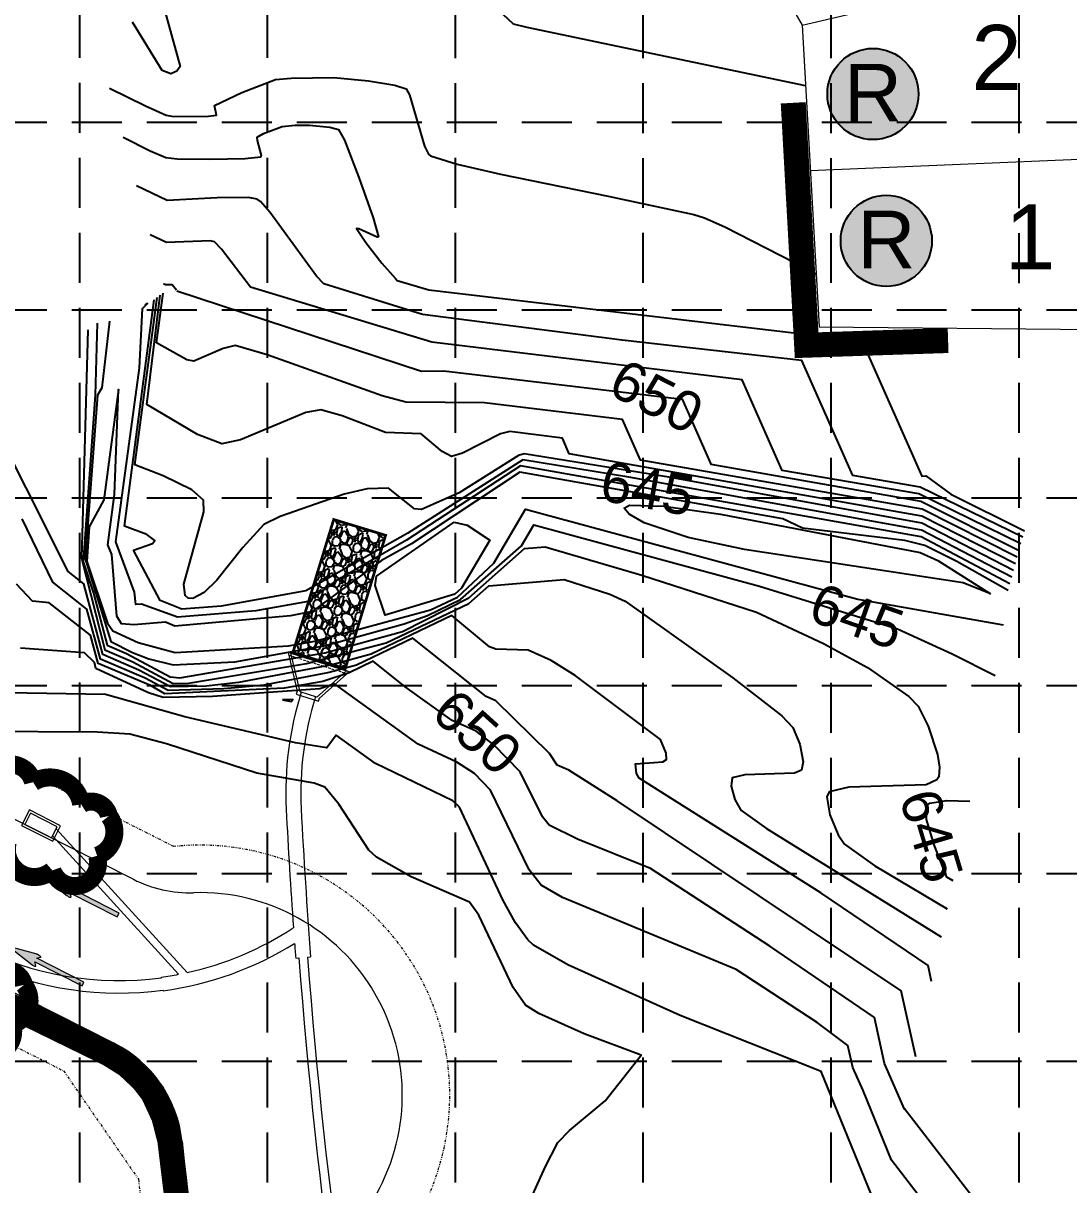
# Model space of a CAD drawing. Extents: x 7749 to 9256, y 6499 to 8908.
# Drawn here: x 8453.5 to 8662.7, y 7378.3 to 7610.7 of the extents above; entities that cross this region are included whole.
import ezdxf
from ezdxf.enums import TextEntityAlignment as Align

# ---------------------------------------------------------------- set-up
doc = ezdxf.new("R2010")
doc.units = 0
doc.header["$MEASUREMENT"] = 0
for name, pattern in [('ACAD_ISO02W100', [15, 12, -3]), ('DASHED', [0.75, 0.5, -0.25]), ('DIVIDE', [1.25, 0.5, -0.25, 0, -0.25, 0, -0.25])]:
    doc.linetypes.add(name, pattern=pattern)
for name, color, linetype in [('1 LOT NUMBERS', 7, 'Continuous'), ('1 RYLAND LOT', 7, 'Continuous'), ('27', 7, 'Continuous'), ('29', 7, 'Continuous'), ('BASE', 7, 'Continuous'), ('CTEXT', 3, 'Continuous'), ('CTR', 2, 'Continuous'), ('CTRINDEX', 4, 'Continuous'), ('DED-4692-2629', 7, 'Continuous'), ('DED-4986-2484', 7, 'Continuous'), ('EROSION BLANKETS', 84, 'Continuous'), ('FLOODPLAIN-CB', 7, 'Continuous'), ('GRID', 254, 'DASHED'), ('INLET PROTECTION', 5, 'Continuous'), ('LEGEND', 7, 'Continuous'), ('PNTNO', 7, 'Continuous'), ('SILT FENCE', 200, 'Continuous')]:
    doc.layers.add(name, color=color, linetype=linetype)
doc.styles.add('ryland', font='ARIAL.TTF', dxfattribs={"height": 25})
doc.styles.get("Standard").update_dxf_attribs({"font": 'ARIAL.TTF'})

# ---------------------------------------------------------------- blocks, each defined once
blk = doc.blocks.new('RYLAND')
h = blk.add_hatch(color=81)
h.paths.add_polyline_path([(1.163803512038626, -1.047574358368308, 1), (-1.408206742229694, -1.047574358368308, 1)])
h.paths.add_polyline_path([(-1.347681687434942, -2.227609507270699), (1.104228271637368, -2.227609507270699), (1.104228271637368, 0.2098904927293006), (-1.347681687434942, 0.2098904927293006)], flags=25)
at = {"color": 5}
blk.add_circle((-0.1222016150955341, -1.047574358368308), 1.286005127134161, dxfattribs=at)
at = {"layer": 'BASE', "color": 5, "style": 'ryland'}
blk.add_text('R', height=1.625, dxfattribs=at).set_placement((-0.1217267078987874, -1.821359507270699), align=Align.CENTER)
blk = doc.blocks.new('A$C78F112AD')
at = {"layer": 'LEGEND', "linetype": 'ACAD_ISO02W100'}
h = blk.add_hatch(dxfattribs=at)
h.set_pattern_fill('GRAVEL', color=240, scale=4.378626598499543, angle=190.0241705491712, style=0)
h.set_pattern_definition([(58.03697054917115, (296.0720076762664, 287.8845884098901), (27.63482969660651, 44.90333937749069), [0.5890829080557343, -58.31931298455608]), (14.99387054917108, (296.3838523070408, 288.3843611976245), (-50.97926302068134, -13.4576621780632), [1.010884765542392, -100.0775611383107]), (322.5345705491711, (297.3603195014275, 288.6458935793162), (-51.50156445834821, 39.8080761200412), [0.712787866716544, -70.56608637746982]), (97.29787054917118, (298.8513754852502, 290.0210818740361), (10.9314240694959, -86.99784346667289), [0.920553698815346, -91.1347986682129]), (122.8578705491712, (298.7344398230307, 290.9341781691764), (30.70487597066657, -47.93059064853698), [0.9026757664136745, -89.36502347649854]), (187.2978705491712, (298.2446867662038, 291.6924444193191), (86.99784346667288, 10.93142406949588), [0.9205536988153467, -91.13479866821295]), (227.7183705491712, (297.3315904710598, 291.5755087571033), (48.43163919980116, 53.02588119142358), [1.217385174554229, -120.5210359510835]), (262.2794705491711, (296.5125650517039, 290.6748303282639), (-13.41502921368566, -100.1943630383805), [1.149336938586949, -113.7843963277474]), (311.4537705491711, (296.3581621959511, 289.535911493409), (44.402380116573, -49.95589163276099), [0.9236712809534796, -91.44355752280624]), (5.260570549171159, (296.9696471858279, 288.843627872533), (-48.19178429988565, -4.07200797342659), [1.054513400969834, -51.67113475438882]), (52.42157054917112, (298.01971860497, 288.9403104783414), (43.35769411328742, 56.57551316201005), [1.363714496849485, -135.0078358965108]), (328.8382705491711, (294.5750874485093, 289.3096617644424), (34.75545793446491, -20.53557503905988), [0.4654523860471002, -46.07998325685985]), (1.493370549171171, (294.9733813595885, 289.0688096283975), (-57.57751342233537, -1.28447014091843), [0.8855203074007449, -87.66672060675036]), (55.0241705491711, (295.8586030028528, 289.091888009445), (-0.7621597837534446, 4.311785618378839), [0.6192297521864042, -5.573080905557434]), (33.22277054917109, (296.2518870484855, 288.6278250637006), (-20.03460015333188, -12.43437181670479), [0.3334674444885284, -33.01315878144613]), (121.8255705491711, (296.5308471619319, 288.8105297605871), (6.598262749989497, -12.17319454977749), [0.4715912205381962, -23.1080354857706]), (220.9879705491712, (296.2821598357805, 289.2112218070815), (-11.41102333617538, -10.91005641307516), [0.7659487722489198, -24.76561274952496]), (351.5892705491711, (295.7039865524748, 288.7088372893286), (-9.385728772979435, 2.787457972105356), [0.5538568570708058, -13.29257770557913]), (206.4136705491712, (299.031682046716, 289.2525822983698), (-40.83137923266518, -20.55691857319322), [0.7758926332541188, -76.81356773035469]), (260.3703705491711, (298.3367866958106, 288.9074259610206), (8.863359989482662, 50.47827090274703), [0.6509310087595408, -64.44203412976995]), (123.2227705491711, (295.8564184620591, 287.8464804324958), (12.43437181670479, -20.03460015333188), [0.6669305103504585, -32.67969571558422]), (173.6346705491712, (295.4910090683043, 288.4044006594031), (45.40432540752533, -5.313724264032452), [0.7758926332541124, -76.81356773035391]), (169.4681705491712, (298.559143127015, 291.9258885545132), (23.08324541822001, -4.812752160281451), [0.7482197131516017, -36.66278345893487]), (124.7992705491711, (297.8235280686822, 292.0626500838953), (29.94264537714967, -43.61885009287246), [0.6269229991199613, -62.06546886403491]), (256.8255705491712, (295.0511410713079, 292.1506431211346), (-4.812776748214398, -23.08324036507429), [0.6669305103504578, -32.67969571558417]), (207.3781705491712, (294.899136350974, 291.5012637484779), (53.00457039777207, 27.15518909295967), [0.7339935553330768, -72.66516493977767]), (259.4681705491711, (297.1639153705219, 292.5241012996121), (4.812752160281463, 23.08324541822001), [0.3741098565758014, -37.03689331551071]), (291.3340705491707, (295.309848128356, 292.1963726940139), (7.360412839429225, -16.48498263663111), [0.2232661702574908, -22.10343404939696]), (355.9879705491712, (295.3910739485891, 291.9884050752862), (-13.69751327379841, 2.025296848019251), [0.9026757664136724, -17.15086145499277]), (16.03317054917117, (296.2915387828107, 291.9252477706632), (-42.35568273926144, -11.93337663042103), [0.8365366116433381, -82.8170063297723]), (133.7142705491711, (296.2135654764734, 289.5992823926445), (5.836108796967851, -7.86140609639669), [0.631494285288801, -15.15586722555783]), (183.1813705491712, (295.7771635879872, 290.0557237429075), (-74.82465528531209, -4.333108777231224), [1.102511905742594, -109.148490387573]), (250.9695705491712, (294.6763527305247, 289.9945373844639), (11.91202012525301, 33.23112985923959), [0.4508058800751188, -44.62991348623472]), (280.0241705491712, (294.5293578756373, 289.5683688214904), (5.073943832005684, -3.549624736197739), [0.2627175959099725, -4.115909002589571]), (310.2805705491712, (296.4006392549272, 291.8111374330874), (-22.582233796484, 27.13386628328409), [0.6082963215699504, -60.22152849499544]), (238.0369705491711, (296.7939233005636, 291.347074487343), (-27.63482969660651, -44.90333937749069), [1.178165816111469, -57.73023007650036]), (190.0241705491712, (296.1702340390038, 290.3475289119033), (-3.549624736197739, -5.073943832005684), [1.138442915609881, -3.24018368288966]), (155.3289705491711, (295.0491701251394, 290.149367429447), (48.45294148422217, -22.5609360079538), [0.6923221659951566, -68.53984189000134]), (84.07877054917115, (294.4200438088956, 290.4383472737863), (1.263145518626552, 18.00929714603376), [0.637536789994731, -31.23934649600779]), (37.67017054917113, (294.4858128435499, 291.0724834554858), (74.30228196169011, 57.59890431311611), [1.038019114573295, -102.7640631091934]), (5.450270549171137, (295.3074499929426, 291.7068332317976), (56.81535368620299, 5.596312680444786), [1.098155172277076, -108.7172438325124])])
h.paths.add_polyline_path([(27.7654706355479, 15.89851466760229), (0.3172100927295105, 11.09698806784763), (2.222608962483719, 0.3175273576107429), (29.65493722663086, 5.209188036209525)])
at = {"layer": 'LEGEND', "color": 240, "linetype": 'Continuous', "const_width": 0.5473283248124429}
blk.add_lwpolyline([(27.7654706355479, 15.89851466760229), (0.3172100927295105, 11.09698806784763), (2.222608962483719, 0.3175273576107429), (29.65493722663086, 5.209188036209525)], close=True, dxfattribs=at)
blk = doc.blocks.new('A$C488D7619')
at = {"layer": 'INLET PROTECTION', "color": 170, "ltscale": 100, "const_width": 1.261430802800306}
blk.add_lwpolyline([(3.952575146100571, 6.642282189938669, 0.5205670505517462), (3.952575146100571, 6.642282189938669, 0.7651954600696135), (1.099196252815091, 5.205858832927333, 0.4178788784126488), (1.081520693871425, 2.621395519847283, 0.6649002420699669), (4.342270957924484, 2.123624105663112, 0.744833174426672), (8.019951582518843, 1.814848676374822, 0.9756416855879776), (10.31097226050952, 4.181446381945534, 0.5205670505517462), (9.74050438249651, 7.032459130117786, 0.5205670505517462), (7.648787994654413, 6.84239138765497, 0.5402640007904789), (3.952575146100571, 6.642282189938669)], format="xyb", close=True, dxfattribs=at)

msp = doc.modelspace()

# ---------------------------------------------------------------- hatches: boundary and pattern name
at = {"layer": 'FLOODPLAIN-CB', "linetype": 'Continuous', "lineweight": 0}
h = msp.add_hatch(color=7, dxfattribs=at)
edge = h.paths.add_edge_path()
edge.add_line((8463.10105138771, 7435.909009098117), (8462.889473196508, 7436.699706782847))
edge.add_line((8462.889473196508, 7436.699706782847), (8472.315829098325, 7431.886714252058))
edge.add_line((8472.315829098325, 7431.886714252058), (8472.703344985757, 7432.654469169415))
edge.add_line((8472.703344985757, 7432.654469169415), (8463.28055157673, 7437.465642730989))
edge.add_line((8463.28055157673, 7437.465642730989), (8463.98529676086, 7437.667212454602))
edge.add_line((8463.98529676086, 7437.667212454602), (8463.98598858595, 7437.668596642257))
edge.add_ellipse((8463.531000736053, 7437.953994005941), major_axis=(-0.4987431743900677, 0.254667078188491), ratio=0.2857142857149673, start_angle=162.8173277778028, end_angle=304.7269333333573)
edge.add_line((8463.306685126745, 7438.216184940414), (8463.308339412715, 7438.21496507158))
edge.add_line((8463.308339412715, 7438.21496507158), (8457.6867, 7439.8098))
edge.add_line((8457.6867, 7439.8098), (8462.251593747094, 7436.154100719886))
edge.add_line((8462.251593747094, 7436.154100719886), (8462.249271619827, 7436.154317505433))
edge.add_ellipse((8462.600229025933, 7436.120763536016), major_axis=(-0.4987431743896737, 0.2546670781877519), ratio=0.285714285714558, start_angle=54.16847222213083, end_angle=194.4967194443696)
edge.add_line((8463.10105138771, 7435.909009098117), (8463.10105138771, 7435.909009098117))
h = msp.add_hatch(color=7, dxfattribs=at)
edge = h.paths.add_edge_path()
edge.add_line((8456.08615138771, 7422.087309098118), (8455.874573196508, 7422.878006782847))
edge.add_line((8455.874573196508, 7422.878006782847), (8465.300929098325, 7418.065014252059))
edge.add_line((8465.300929098325, 7418.065014252059), (8465.688444985757, 7418.832769169416))
edge.add_line((8465.688444985757, 7418.832769169416), (8456.26565157673, 7423.64394273099))
edge.add_line((8456.26565157673, 7423.64394273099), (8456.97039676086, 7423.845512454603))
edge.add_line((8456.97039676086, 7423.845512454603), (8456.97108858595, 7423.846896642258))
edge.add_ellipse((8456.516100736053, 7424.132294005942), major_axis=(-0.4987431743900677, 0.254667078188491), ratio=0.2857142857149673, start_angle=162.8173277778028, end_angle=304.7269333333573)
edge.add_line((8456.291785126745, 7424.394484940414), (8456.293439412715, 7424.393265071581))
edge.add_line((8456.293439412715, 7424.393265071581), (8450.6718, 7425.9881))
edge.add_line((8450.6718, 7425.9881), (8455.236693747094, 7422.332400719886))
edge.add_line((8455.236693747094, 7422.332400719886), (8455.234371619827, 7422.332617505434))
edge.add_ellipse((8455.585329025933, 7422.299063536017), major_axis=(-0.4987431743896737, 0.2546670781877519), ratio=0.285714285714558, start_angle=54.16847222213083, end_angle=194.4967194443696)
edge.add_line((8456.08615138771, 7422.087309098118), (8456.08615138771, 7422.087309098118))

# ---------------------------------------------------------------- linework, layer by layer
at = {"layer": '27', "color": 7, "linetype": 'DIVIDE', "lineweight": 0}
for p, q in [((8483.63885765557, 7445.966988824122), (8436.71340164195, 7469.712170363394)), ((8414.138150276194, 7425.098741602833), (8461.622642277292, 7401.070677123325)), ((8461.622642277292, 7401.070677123325), (8476.59126146848, 7379.382034108289))]:
    msp.add_line(p, q, dxfattribs=at)
for centre, radius, start, end in [((8473.04966790912, 7578.350854873447), 269.9999999980104, 359.4255555553584, 53.70154666311255), ((8473.04966790912, 7578.350854873447), 269.9999999980104, 359.4255555553584, 53.70154666311255), ((8473.049667908825, 7578.350854872684), 229.9999999982967, 359.4255555555147, 53.70154666326896), ((8473.049667908825, 7578.350854872684), 229.9999999982967, 359.4255555555147, 53.70154666326896), ((8488.882286150141, 7396.242684328821), 49.99999999919246, 322.5873669774996, 96.01959436480786), ((9646.308639738056, 7511.18775996639), 1177.119999997804, 186.4290662380301, 198.4560314026775)]:
    msp.add_arc(centre, radius, start, end, dxfattribs=at)
at = {"layer": '29', "color": 7, "linetype": 'Continuous', "lineweight": 0}
for p, q in [((8570.607529984436, 7678.762326062808), (8609.353663615833, 7610.307399639883)), ((8609.353663615833, 7610.307399639883), (8696.977660860011, 7630.850892703025)), ((8609.353663615833, 7610.307399639883), (8612.772091833247, 7549.964188958404)), ((8611.00221823481, 7581.206575414289), (8702.948305316326, 7585.178483825191)), ((8612.772091833247, 7549.964188958404), (8702.767568486588, 7549.061868852809))]:
    msp.add_line(p, q, dxfattribs=at)
at = {"layer": 'CTR', "color": 5}
for points, elevation in [([(8470.791256722247, 7597.725610276791), (8478.003089682366, 7594.173683277493), (8482.116604872934, 7592.32511606103), (8483.584930902774, 7592.037093933642), (8490.574057400072, 7592.113699981021), (8492.220973095435, 7592.289255028825), (8491.800691822686, 7594.251927694312), (8497.249201606459, 7596.827088245036), (8504.042449644747, 7599.475116380819), (8507.157342926046, 7599.740539960986), (8515.683129809891, 7599.876512552612), (8522.604368017139, 7599.193765059335), (8527.890020920131, 7598.340304756332), (8530.13498960579, 7597.558786642542), (8530.820740773866, 7596.35160671228), (8533.844185286775, 7586.117636123078), (8534.637814439799, 7584.499835175879), (8535.035847203919, 7584.147189064651), (8540.353761632325, 7582.534160830421), (8549.044478782685, 7580.529110186633), (8570.573365216247, 7576.104582275975), (8587.680594438514, 7572.396886543853), (8589.867074984573, 7571.760477155653), (8593.889936012438, 7569.989686144118), (8607.737558212524, 7562.897491620921), (8612.17201538473, 7560.556934294839)], 654), ([(8473.499927290159, 7587.937068335976), (8478.963762951465, 7585.180854550421), (8482.093426427227, 7583.809999918099), (8484.342846842024, 7583.571030101539), (8490.8833700987, 7583.490964987448), (8497.910311568303, 7583.667069004145), (8501.103619417649, 7583.976868916217), (8501.206579349266, 7584.241712061166), (8500.39154996446, 7587.217093229712), (8500.354588581122, 7587.907793681539), (8501.590170658477, 7588.643201089713), (8505.372796152156, 7590.064914712374), (8507.935989525242, 7590.27547546472), (8510.80839314999, 7590.2878049881), (8514.859628859613, 7589.908487193528), (8516.633523329174, 7589.451359336485), (8517.789223987793, 7587.280169438578), (8520.708039686207, 7579.860024033756), (8523.52897479601, 7571.753146885468), (8524.596831240317, 7567.976478827113), (8524.335639398265, 7567.914679522233), (8520.693490518817, 7569.573706387687), (8520.185170886529, 7569.640586923612), (8522.082222199104, 7566.804846599493), (8525.288891439346, 7562.722788489082), (8527.997290736625, 7559.600843783744), (8528.384674022514, 7559.22894148219), (8534.714984502622, 7557.355010548725), (8621.31568398776, 7547.134236117831), (8633.303571403809, 7520.092331975762), (8634.136437657527, 7520.119123525908), (8639.133504083216, 7516.481093172362), (8653.860748929255, 7509.120733130197)], 653), ([(8653.50423210283, 7507.870961528875), (8632.997977158098, 7517.883467917233), (8619.532148814877, 7520.200860194936), (8609.335534084823, 7543.238162492848), (8573.383537563022, 7547.307647929212), (8533.394288366597, 7552.42173099893), (8513.690163641308, 7558.543342637441), (8512.212393198088, 7560.074070051722), (8502.86575056554, 7572.87512676938), (8500.999182592428, 7574.9988933862), (8500.319147657368, 7575.521722340158), (8498.626317658756, 7575.857064971326), (8492.342582401057, 7575.762873129629), (8482.354686081993, 7575.256429743312), (8476.20859785807, 7578.14852639516)], 652), ([(8653.13688588319, 7506.533165340945), (8632.711729739476, 7516.526825702054), (8605.3711568604, 7521.231982402634), (8597.355384181888, 7539.342088867866), (8535.257412951705, 7546.857557383684), (8498.995653260103, 7557.857743792692), (8493.182198243328, 7565.508808119759), (8491.832974782334, 7566.952839859448), (8490.926147880611, 7567.132478523393), (8482.209647546377, 7566.8107260832), (8478.917268425983, 7568.359984454344)], 651), ([(8652.03484722427, 7502.519776777124), (8633.35431959577, 7512.089668208455), (8562.79430092717, 7524.537453101926), (8561.414934473081, 7527.653867992917), (8550.926504663741, 7529.007498921363), (8548.994842844588, 7528.525601724698), (8541.401534198667, 7524.66983662475), (8539.228786321934, 7524.036403556833), (8537.371923027276, 7524.979136080232), (8533.122100221233, 7528.526893754168), (8525.993410050796, 7528.795751957532), (8517.339995280692, 7532.114525434319), (8513.1053611791, 7533.343523784021), (8510.110787094782, 7532.838863937111), (8496.991446247017, 7527.360073500918), (8493.29287828657, 7526.520462996923), (8488.38490342534, 7528.37603470272), (8478.243299730271, 7534.389460063411), (8480.93083504167, 7556.258970811236)], 648), ([(8652.402193443912, 7503.857572965077), (8633.408266198649, 7513.486205726611), (8577.049172951443, 7523.29422681803), (8573.456623418935, 7531.410905911211), (8545.833348822884, 7534.771148193488), (8530.099483797674, 7534.866827907392), (8525.360530333332, 7536.143016176541), (8502.360695905945, 7544.356768977614), (8495.947459138939, 7546.206145734305), (8493.54702132155, 7545.634089068148), (8487.669086418115, 7543.111881120633), (8486.252316195267, 7543.315749042813), (8480.208082524714, 7546.733089066952), (8481.532844651081, 7556.696490618034)], 649), ([(8651.300154784994, 7499.844184401285), (8633.246426390013, 7509.296593172147), (8574.677777423189, 7519.866998974907), (8553.524718565992, 7523.305669737197), (8530.490308801176, 7508.650821328185), (8510.102961047896, 7497.124892984994), (8493.136011510245, 7494.069440392135), (8485.293331908166, 7493.446470324645), (8480.945713597634, 7495.1760918702), (8475.583955699707, 7505.276684302806), (8479.411007763943, 7506.626403779936), (8479.865283447762, 7507.21450706264), (8478.26595342, 7508.405953280344), (8473.80187353395, 7510.072418716339), (8479.726815822845, 7555.383931197639)], 646), ([(8651.667501004633, 7501.181980589216), (8633.300372992891, 7510.693130690302), (8583.084315738037, 7519.771328779948), (8553.784682886677, 7524.534317977489), (8552.603936690546, 7524.17797407977), (8540.784725900958, 7516.743100864091), (8533.206669135076, 7513.378866405334), (8531.850105862084, 7513.551373199874), (8526.59703671876, 7517.650474974967), (8522.319981636592, 7517.549588992235), (8517.747616882842, 7516.465512865527), (8504.966818806135, 7512.025901143565), (8501.651390309718, 7510.420631476124), (8497.469720564593, 7505.821066674844), (8492.241365921891, 7499.275513257311), (8489.708033863359, 7496.772793438088), (8487.481053099722, 7495.583339609568), (8486.541613465919, 7495.6685627694), (8485.920498046375, 7496.22009955473), (8485.679511021019, 7498.464708392767), (8489.660217045006, 7512.929622077602), (8489.599212521149, 7515.262745018599), (8487.291826192833, 7517.344120875003), (8481.566367726791, 7520.14101367556), (8475.873276925746, 7522.311722716511), (8480.328825432258, 7555.821451004437)], 647), ([(8466.433062006365, 7549.381456025031), (8465.209401523287, 7503.669396292752), (8469.882084196695, 7485.313783631107), (8475.477916463413, 7482.899604015615), (8483.51679948438, 7478.611199355388), (8486.63512462344, 7478.627820100024), (8510.202283962793, 7482.590045764365), (8526.14537625587, 7486.69054574229), (8542.715361253453, 7494.623683133887), (8546.675072887627, 7498.133946389599), (8561.73476167573, 7499.399970588208), (8570.934292855502, 7496.488068746185), (8573.942623920293, 7495.051005702539), (8595.531619717269, 7479.704183229276), (8605.307986857752, 7472.089211666078), (8607.513074055438, 7469.752543820783), (8608.895666570214, 7466.444773907835), (8609.615154016994, 7462.894961701984), (8609.21756936603, 7461.242120785745), (8607.833161100849, 7460.622860223821), (8597.935237705951, 7460.306556201049), (8595.404878955022, 7459.70227443506), (8595.146918584996, 7458.01332180819), (8595.940679217263, 7455.365043130114), (8597.088334137372, 7453.270532723943), (8602.267904035542, 7449.597973200698), (8637.181017551922, 7427.898612445612)], 647), ([(8468.34925453518, 7550.680947341946), (8467.922375823091, 7536.296156112438), (8465.5412096534, 7502.923832279846), (8467.579661093692, 7496.650907366919), (8470.32968987917, 7486.24593051962), (8474.194968380281, 7484.571347033072), (8482.951934584642, 7479.936889416307), (8484.879810411025, 7479.735789616732), (8513.895800714123, 7484.743093577576), (8529.39143059091, 7488.986369569874), (8542.706842309464, 7495.705840935545), (8553.837687644545, 7505.573275990045), (8557.966072306182, 7505.961977373748), (8577.33220738892, 7500.249938431507), (8600.212273876918, 7492.844274347151), (8613.629142299058, 7486.558142385866), (8622.485300090879, 7481.76521810361), (8630.715197073194, 7475.980069916356), (8632.603955696284, 7474.039909655627), (8634.565332996837, 7470.025442360316), (8636.45068813191, 7464.374379654142), (8636.876216792649, 7461.812916897947), (8636.69637119832, 7459.8956555402), (8636.318352981165, 7459.28832437024), (8634.16106199324, 7458.323345134694), (8618.73735969672, 7457.830455981305), (8614.794360895794, 7456.888817852782), (8614.33127973871, 7455.919449237711), (8614.935380467066, 7452.303722252083), (8616.595640396825, 7448.327160865174), (8617.82347656514, 7446.461567555373), (8623.936579902744, 7442.077288502178), (8638.393221474065, 7433.493427377368)], 646), ([(8650.565462345712, 7497.168592025402), (8640.32889272758, 7502.965379057452), (8633.906847864155, 7506.17098200953), (8629.950507292428, 7507.181323201332), (8609.422770077868, 7509.636185633058), (8605.528814063817, 7511.522385460631), (8552.921541451402, 7520.861906244572), (8531.219074939941, 7506.532881730499), (8525.221860330525, 7503.200073515949), (8511.33186427545, 7492.988057856251), (8507.012212693486, 7492.117782783806), (8483.869893397008, 7490.074780415509), (8482.00595695019, 7490.863521787182), (8475.686107975425, 7490.298965422468), (8473.170638064257, 7490.498415578297), (8472.282869619052, 7492.044517142551), (8471.245395725768, 7504.379465159707), (8470.459380323648, 7506.361341718761), (8471.82819575498, 7516.432919453012), (8472.612329947064, 7537.432386442022), (8469.665836974713, 7515.307924172779), (8466.740728486173, 7509.921965543632), (8466.246747615362, 7502.998765559681), (8470.403907176486, 7490.641937616167), (8471.486532429646, 7489.13694132802), (8476.527705028911, 7486.798963176205), (8483.926553227615, 7484.804210453899), (8506.618155698447, 7486.13690677368), (8511.881653120341, 7487.068916360473), (8535.047362831074, 7493.349041223512), (8540.417099005474, 7495.855415302647), (8547.693888202157, 7502.661982709216), (8553.996666492863, 7513.476089956508), (8620.515364227993, 7495.474894015077), (8649.579200013071, 7490.320280068947)], 644), ([(8635.279979359755, 7418.966553725704), (8634.56349190747, 7422.18215352456), (8613.093499767636, 7436.725477417695), (8576.756077363585, 7459.670639506861), (8576.24553649491, 7460.590895257939), (8576.015397014251, 7462.515731017338), (8581.505260208462, 7462.922375312948), (8582.226553544395, 7463.37030252863), (8582.197819911597, 7464.674751350864), (8581.063868537976, 7467.37753722559), (8563.99853559319, 7480.192112432824), (8559.188629262226, 7483.18070606182), (8554.549232675006, 7485.226160133884), (8548.094203614766, 7485.444890845956), (8546.802197577983, 7485.914303922241), (8539.289937713182, 7492.194462837504), (8523.17804739747, 7484.471047248549), (8515.360820116075, 7482.33040158824), (8496.59818863213, 7478.803893289361), (8490.154594032174, 7478.052033046673), (8483.026658709708, 7477.90938594803), (8476.69299600854, 7481.274414794006), (8469.434478514218, 7484.381636742595), (8465.651725223554, 7498.545803220009), (8462.514743671243, 7501.025554058317), (8445.624890265532, 7534.447034295429)], 648), ([(8647.062462459018, 7496.538295421364), (8641.571249059078, 7498.727116012322), (8597.877118392873, 7505.373216597494), (8586.554302784789, 7507.815009603302), (8577.791355962108, 7510.754047565348), (8574.799591135923, 7512.437646043562), (8573.79820214657, 7513.643734545108), (8574.817905702166, 7514.267966334026), (8581.711549378037, 7514.079233541681), (8593.062440023183, 7512.48819520192), (8632.98031626282, 7504.780697369049), (8636.509230520947, 7503.226542234505), (8647.062462459018, 7496.538295421364)], 643), ([(8632.109290282695, 7403.883328153165), (8629.168283980269, 7417.08258132127), (8572.343666271467, 7455.134035341068), (8562.70189383692, 7461.228696261927), (8560.344888024109, 7462.23591909114), (8558.856456330092, 7464.57892849006), (8548.060152136926, 7475.139532605983), (8546.18121272383, 7475.958764264225), (8531.46065078685, 7487.644330135183), (8520.210718539069, 7482.251548754809), (8514.752434280801, 7480.756868852382), (8501.653983584354, 7478.274049612372), (8493.672869138407, 7477.547096294598), (8482.536517935036, 7477.207572540671), (8477.91114217218, 7479.658955117007), (8468.986872831743, 7483.449489854083), (8466.260059739128, 7493.456058359354), (8459.43605730129, 7498.846578660086), (8453.343754537094, 7511.513366722862)], 649), ([(8539.749902690473, 7510.841500500663), (8542.38249736065, 7510.274722534736), (8546.862475272634, 7507.27223369394), (8541.194353434214, 7497.634157010519), (8539.873847042998, 7496.463535133911), (8525.939031033819, 7492.265977303911), (8523.978025441053, 7498.213434465933), (8524.185116319803, 7500.029733467414), (8539.749902690473, 7510.841500500663)], 643), ([(8637.74817429541, 7369.592727337465), (8627.232886547363, 7383.223169239616), (8621.563767764872, 7397.11559277344), (8619.522218109363, 7401.747587619651), (8618.542103667214, 7406.146346862355), (8612.366215048261, 7410.718664622213), (8596.171828537501, 7421.360221869661), (8561.424664683087, 7435.794458995889), (8557.192847399358, 7438.230016629694), (8554.757011014963, 7441.317796262473), (8546.99673635953, 7457.231446304737), (8543.797291825, 7460.596080882713), (8540.284326488854, 7462.870731856928), (8532.53180792844, 7466.434822908037), (8515.802076934186, 7478.54406473054), (8512.879944346396, 7477.511064718361), (8491.42159555475, 7475.957450358131), (8481.55623638569, 7475.803945725956), (8478.586241676836, 7476.688090488891), (8468.084782233693, 7481.611224263193), (8467.775402669533, 7482.781789174775), (8465.809826576668, 7484.712544519806), (8452.98401170745, 7485.669112082134)], 651), ([(8624.586297497726, 7373.005822600448), (8613.170528391183, 7400.94071118495), (8585.003443204809, 7412.183373954881), (8562.513984695117, 7422.264496526985), (8555.616827086982, 7426.227065398971), (8554.477848701468, 7427.286175437752), (8552.048896748405, 7430.696394832051), (8549.526648132278, 7435.311939283471), (8540.802164562014, 7453.80898363421), (8539.505192277597, 7455.079629408471), (8523.985496021993, 7462.607419620756), (8516.12212426414, 7468.238531535902), (8514.265497121007, 7465.74140638454), (8508.00728828102, 7466.732857151032), (8485.855637095437, 7471.885631613543), (8469.970822951382, 7476.356359952762), (8450.408520337143, 7476.748808313258)], 652), ([(8505.438800743983, 7475.288656646908), (8507.112071608699, 7474.972881169563), (8507.482820284557, 7475.401606477032), (8505.438800743983, 7475.288656646908)], 651), ([(8553.163665562915, 7371.17093667786), (8558.042335954317, 7381.935500706358), (8560.497323524964, 7386.761417826406), (8562.852075437859, 7389.149513553736), (8569.956384612367, 7395.088063836904), (8577.186809967523, 7404.206707043207), (8565.734753537801, 7408.496759193009), (8556.712293693605, 7412.519458727787), (8554.040806774607, 7414.224114168247), (8551.579813197044, 7417.750309395966), (8544.661456468128, 7432.243880743185), (8542.816711873144, 7434.849011437819), (8531.146855156916, 7439.920610312774), (8524.239793953211, 7443.811033739055), (8522.659332621519, 7445.242179731992), (8516.665513039032, 7454.456281113382), (8513.88212278893, 7457.812788012922), (8511.719333602114, 7458.639816677101), (8500.27303692301, 7460.643004396664), (8482.230121576353, 7466.492039952354), (8474.839862592287, 7468.421133843823), (8468.410714902213, 7468.851174533846), (8444.525859116873, 7468.945713207677)], 653)]:
    msp.add_lwpolyline(points, dxfattribs=dict(at, elevation=elevation))
at = {"layer": 'CTRINDEX', "color": 5}
for points, elevation in [([(8481.494368680784, 7614.579334442437), (8484.927305806887, 7602.030835203826), (8484.245534879059, 7601.096807961264), (8483.090956596187, 7600.583414981493), (8481.343865358405, 7601.250675753255), (8475.391498992105, 7610.938627883897)], 655), ([(8610.041357742208, 7598.167998455193), (8554.367139061746, 7609.828561495583), (8551.633514252531, 7610.537366373509), (8549.540386163291, 7612.4199219984)], 655), ([(8484.188926524137, 7557.268805498643), (8483.346801907297, 7558.383957378736), (8482.01569982895, 7558.380459272281), (8481.625938993897, 7558.571442513528)], 650), ([(8484.301142878896, 7557.172144947945), (8533.247742179568, 7541.106811146033), (8537.66129703759, 7541.15860573281), (8585.375234278952, 7535.446015242883), (8591.111897981387, 7522.485119946429), (8633.13148544324, 7515.04868437504), (8652.769539663552, 7505.195369153022)], 650), ([(8650.932808565352, 7498.506388213333), (8633.192479787136, 7507.900055653992), (8553.041957976819, 7522.113239569173), (8530.226827340859, 7507.242930872255), (8515.902164698695, 7498.973590889375), (8510.551477035966, 7494.964260675535), (8500.074112101865, 7493.09361158797), (8484.40782298282, 7491.844933715581), (8477.216320568368, 7494.448368374457), (8476.093462928146, 7494.369269335603), (8475.778012687222, 7496.859320294521), (8472.06589546605, 7506.925649098051), (8476.801275090502, 7541.731178955444), (8477.398842140135, 7553.635569382577), (8478.40589072444, 7554.596175980681), (8477.83762842239, 7554.316122279099)], 645), ([(8470.796524782452, 7551.090478726554), (8469.2602209634, 7537.72693828917), (8468.397848808667, 7536.261134061855), (8465.93369586711, 7503.517940606206), (8471.083701330204, 7487.014493074488), (8475.421428212798, 7484.776162154587), (8478.652620409592, 7483.549256616753), (8483.533896391526, 7482.303034214955), (8495.893649416646, 7482.93020655711), (8513.999508835315, 7486.178426908502), (8529.752837667866, 7490.492270396342), (8534.391593955923, 7492.173988785033), (8541.035456309046, 7495.373690695108), (8553.230444953737, 7506.124668381756), (8555.685607906127, 7510.337159167904), (8600.842218032654, 7498.071524341159), (8628.434438693435, 7489.554968127857), (8639.408793331071, 7484.543774801066), (8647.991881652653, 7480.177614546249)], 645), ([(8664.575393887591, 7348.465931270817), (8629.85677632802, 7393.496089896221), (8629.879475596996, 7393.440515878792), (8625.87390782754, 7402.554464054352), (8623.821840391096, 7411.764154488988), (8602.938951969636, 7425.999016183341), (8579.043957701428, 7441.560616368524), (8564.428097708103, 7447.433654772434), (8558.768867711733, 7450.232967860416), (8557.452310157032, 7451.934027453645), (8552.945769515716, 7460.922481474751), (8547.719782507747, 7466.315293135894), (8544.190505317825, 7469.032856747098), (8539.365142856657, 7471.209792168741), (8529.925054283023, 7477.940702073536), (8523.524943666636, 7483.042945182357), (8518.738911163418, 7480.737979105655), (8513.480968229354, 7479.001760253872), (8505.751327415448, 7477.642870427375), (8481.862868669845, 7476.536011806042), (8478.97466369426, 7478.153033146757), (8468.513711783788, 7482.614033948428), (8467.02183098813, 7488.258696731489), (8458.733038304965, 7494.732115963954), (8455.371378676693, 7495.04830386477), (8452.19129254004, 7498.455384945035)], 650), ([(8639.605425396208, 7439.088242309123), (8638.340079541333, 7439.8435579954), (8635.80686648929, 7446.315294642851), (8634.283713857058, 7451.376830171855), (8634.183842836566, 7454.075361270505), (8634.900969387741, 7454.670282562524), (8638.235137800122, 7455.1526334175), (8642.896243131165, 7455.046624463999)], 645)]:
    msp.add_lwpolyline(points, dxfattribs=dict(at, elevation=elevation))
at = {"layer": 'DED-4692-2629', "color": 7, "linetype": 'Continuous', "lineweight": 0}
for p, q in [((8454.762798336742, 7453.294027045504), (8453.182530741296, 7450.171087032685)), ((8454.983180111089, 7452.622140244758), (8453.854417545092, 7450.391468803979)), ((8461.00867836543, 7450.133491851559), (8454.762798336742, 7453.294027045504)), ((8460.336791564683, 7449.913110077212), (8454.983180111089, 7452.622140244758)), ((8453.182530741296, 7450.171087032685), (8459.428410773035, 7447.010551838741)), ((8453.854417545092, 7450.391468803979), (8459.208028995636, 7447.682438639485)), ((8459.208028995636, 7447.682438639485), (8460.336791564683, 7449.913110077212)), ((8459.428410773035, 7447.010551838741), (8461.00867836543, 7450.133491851559)), ((8459.208028995636, 7447.682438639485), (8459.208028995636, 7447.682438639485)), ((8459.428410773035, 7447.010551838741), (8459.428410773035, 7447.010551838741))]:
    msp.add_line(p, q, dxfattribs=at)
at = {"layer": 'DED-4986-2484', "color": 7, "linetype": 'Continuous', "lineweight": 0}
for p, q in [((8432.424103881956, 7461.235618900113), (8475.566828003786, 7439.404572313609)), ((8418.427448033082, 7433.575293066195), (8471.746821710869, 7406.594666451003))]:
    msp.add_line(p, q, dxfattribs=at)
for centre, radius, start, end in [((8473.049667907115, 7578.350854872539), 264.0000000000049, 359.4255555555555, 53.70154666330964), ((8486.854453687412, 7461.711286693195), 25, 243.1597139863786, 271.7741192357318), ((8488.882286149346, 7396.242684329114), 40.50000000000063, 328.5169986581182, 91.77411923573179), ((8460.459196026623, 7384.287952070347), 25, 6.10807605271903, 63.15971398637858), ((9646.308639742254, 7511.187759967313), 1167.620000002079, 186.1080760527191, 198.4560314026138)]:
    msp.add_arc(centre, radius, start, end, dxfattribs=at)
at = {"layer": 'EROSION BLANKETS', "lineweight": 0, "const_width": 5, "flags": 128}
msp.add_lwpolyline([(8374.84794474387, 7367.062738883978), (8373.283253437075, 7379.44047880855), (8372.683689825904, 7396.687266879892), (8373.3787298655, 7406.873404904492), (8374.912996157149, 7415.413172525461), (8378.689067894433, 7434.235099664519), (8384.256259222975, 7438.951512626525), (8391.39678970496, 7441.370186671001), (8394.422441923125, 7441.732987302765), (8470.683092499974, 7404.462614320089), (8474.296833302022, 7402.204686875921), (8477.440386830314, 7399.233320542469), (8479.479449288088, 7396.601536626147), (8481.651196672385, 7391.881732826497), (8482.858595367488, 7387.176470686328), (8487.389961978737, 7349.719178965718)], dxfattribs=at)
at = {"layer": 'FLOODPLAIN-CB', "color": 7, "linetype": 'Continuous', "lineweight": 0}
for p, q in [((8463.308339412715, 7438.21496507158), (8457.6867, 7439.8098)), ((8457.6867, 7439.8098), (8462.251593747094, 7436.154100719886)), ((8463.28055157673, 7437.465642730989), (8463.98529676086, 7437.667212454602)), ((8463.306685126745, 7438.216184940414), (8463.308339412715, 7438.21496507158)), ((8463.98529676086, 7437.667212454602), (8463.98598858595, 7437.668596642257)), ((8462.251593747094, 7436.154100719886), (8462.249271619827, 7436.154317505433)), ((8463.10105138771, 7435.909009098117), (8462.889473196508, 7436.699706782847)), ((8462.889473196508, 7436.699706782847), (8472.315829098325, 7431.886714252058)), ((8463.10105138771, 7435.909009098117), (8463.10105138771, 7435.909009098117)), ((8472.703344985757, 7432.654469169415), (8463.28055157673, 7437.465642730989)), ((8472.315829098325, 7431.886714252058), (8472.703344985757, 7432.654469169415)), ((8456.293439412715, 7424.393265071581), (8450.6718, 7425.9881)), ((8450.6718, 7425.9881), (8455.236693747094, 7422.332400719886)), ((8456.26565157673, 7423.64394273099), (8456.97039676086, 7423.845512454603)), ((8465.688444985757, 7418.832769169416), (8456.26565157673, 7423.64394273099)), ((8456.291785126745, 7424.394484940414), (8456.293439412715, 7424.393265071581)), ((8456.97039676086, 7423.845512454603), (8456.97108858595, 7423.846896642258)), ((8455.236693747094, 7422.332400719886), (8455.234371619827, 7422.332617505434)), ((8456.08615138771, 7422.087309098118), (8455.874573196508, 7422.878006782847)), ((8455.874573196508, 7422.878006782847), (8465.300929098325, 7418.065014252059)), ((8456.08615138771, 7422.087309098118), (8456.08615138771, 7422.087309098118)), ((8465.300929098325, 7418.065014252059), (8465.688444985757, 7418.832769169416))]:
    msp.add_line(p, q, dxfattribs=at)
for centre, major_axis, ratio, start_param, end_param in [((8463.531000736053, 7437.953994005941), (-0.4987431743900677, 0.254667078188491), 0.2857142857149673, 2.84169844902148, 5.318488306172344), ((8462.600229025933, 7436.120763536016), (-0.4987431743896734, 0.2546670781877517), 0.285714285714558, 0.9454181910512722, 3.394608138631926), ((8456.516100736053, 7424.132294005942), (-0.4987431743900677, 0.254667078188491), 0.2857142857149673, 2.84169844902148, 5.318488306172344), ((8455.585329025933, 7422.299063536017), (-0.4987431743896734, 0.2546670781877517), 0.285714285714558, 0.9454181910512722, 3.394608138631926)]:
    msp.add_ellipse(centre, major_axis=major_axis, ratio=ratio, start_param=start_param, end_param=end_param, dxfattribs=at)
for p in [(8463.98529676086, 7437.667212454602), (8456.97039676086, 7423.845512454603)]:
    msp.add_point(p, dxfattribs=at)
at = {"layer": 'GRID', "linetype": 'DASHED', "ltscale": 20}
for p, q in [((8464.84422355175, 6688.751220392537), (8464.84422355175, 8868.847585574184)), ((8502.430451984677, 6688.745311051432), (8502.430451984677, 8868.847585574184)), ((8540.016680417604, 6688.739401710325), (8540.016680417604, 8868.847585574184)), ((8577.602908850633, 6688.733492369215), (8577.602908850633, 8868.847585574184)), ((8615.18913728356, 6688.727583028109), (8615.18913728356, 8868.847585574184)), ((8652.775365716487, 6688.721673687003), (8652.775365716487, 8868.847585574184)), ((7788.292111758874, 7590.91581885407), (9216.568792210583, 7590.91581885407)), ((7788.292111758874, 7553.329590421245), (9216.568792210583, 7553.329590421245)), ((7788.292111758874, 7515.743361988217), (9216.568792210583, 7515.743361988217)), ((7788.292111758874, 7478.157133555402), (9216.568792210583, 7478.157133555402)), ((7788.292111758874, 7440.570905122373), (9216.568792210583, 7440.570905122373)), ((7788.292111758874, 7402.984676689446), (9216.568792210583, 7402.984676689446))]:
    msp.add_line(p, q, dxfattribs=at)
at = {"layer": 'PNTNO', "color": 7, "linetype": 'Continuous', "lineweight": 0}
for p, q in [((8507.0804, 7484.6453), (8506.53, 7484.8194)), ((8506.53, 7484.8194), (8508.367400000001, 7477.0717)), ((8508.917800000001, 7476.897400000001), (8507.0804, 7484.6453)), ((8507.0804, 7484.6453), (8518.224100000001, 7481.121300000001)), ((8518.224100000001, 7481.121300000001), (8512.2662, 7475.8387)), ((8512.8168, 7475.664500000001), (8518.7746, 7480.947300000001)), ((8518.7746, 7480.947300000001), (8518.224100000001, 7481.121300000001)), ((8508.367400000001, 7477.0717), (8508.1663, 7476.4359)), ((8508.1663, 7476.4359), (8512.6158, 7475.0289)), ((8512.2662, 7475.8387), (8508.917800000001, 7476.897400000001)), ((8512.6158, 7475.0289), (8512.8168, 7475.664500000001)), ((8460.134733927427, 7449.513801834163), (8486.3296635609, 7420.749978368481)), ((8459.410086629841, 7448.081746882534), (8484.620460866116, 7420.399032547992)), ((8508.050895953245, 7423.634729700613), (8508.674055226295, 7423.682662141789)), ((8510.418901196326, 7423.816872972808), (8511.042060469374, 7423.864805413984)), ((8481.204467635122, 7419.716025131994), (8481.187751612904, 7419.839902386548)), ((8481.555504080327, 7417.114602746666), (8481.538788058107, 7417.238480004272))]:
    msp.add_line(p, q, dxfattribs=at)
at = {"layer": 'PNTNO', "color": 7, "linetype": 'DASHED', "lineweight": 0}
msp.add_line((8506.6545, 7484.2555), (8518.348600000001, 7480.5576), dxfattribs=at)
at = {"layer": 'PNTNO', "color": 7, "linetype": 'Continuous', "lineweight": 0}
for centre, radius, start, end in [((8572.566747855995, 7456.769343805403), 66.5, 162.4511202249553, 182.9013305213918), ((8572.566747855995, 7456.769343805403), 63.5, 162.4511202249553, 182.9013305213918), ((9646.308639742254, 7511.187759967313), 1141.620000002079, 182.9013305213918, 184.092793651048), ((9646.308639742254, 7511.187759967313), 1138.620000002079, 182.9013305213918, 184.3984422572846), ((8472.679292367324, 7482.893425257118), 63.62500000047429, 282.3887846463074, 303.2255814795882), ((8472.679291528619, 7482.893420289605), 63.7499951897367, 243.1598524241634, 277.6850879266849), ((8472.679292367324, 7482.893425257118), 66.37500000047429, 277.6850864150246, 301.9744189115574), ((9646.308639742254, 7511.187759967313), 1141.620000002079, 184.2497730736039, 184.3984422596583), ((9646.308639742254, 7511.187759967313), 1140.995000002079, 184.398442258641, 198.4560314026137), ((9646.308639742254, 7511.187759967313), 1139.245000002079, 184.3984422559282, 198.4560314026137), ((8472.679292367324, 7482.893425257118), 66.25000000047429, 245.6977558308156, 277.6850864157876), ((8472.679292367324, 7482.893425257118), 63.62500000047429, 277.685086583809, 280.817448638705)]:
    msp.add_arc(centre, radius, start, end, dxfattribs=at)
at = {"layer": 'SILT FENCE', "lineweight": 0, "const_width": 5, "flags": 128}
msp.add_lwpolyline([(8607.592788772534, 7594.775938617013), (8610.277812360622, 7546.279673179171), (8638.579551128983, 7547.214391744044)], dxfattribs=at)

# ---------------------------------------------------------------- block references
at = {"layer": '1 RYLAND LOT', "color": 7, "xscale": 7.092698446829672, "yscale": 7.092698446829672, "zscale": 7.092698446829309}
for p in [(8624.414076279878, 7603.96941395237), (8627.087372511365, 7574.58554044783)]:
    msp.add_blockref('RYLAND', p, dxfattribs=at)
at = {"layer": 'EROSION BLANKETS', "lineweight": 0, "rotation": 63.03620289100311}
msp.add_blockref('A$C78F112AD', (8517.238078486173, 7479.443520347242), dxfattribs=at)
at = {"layer": 'INLET PROTECTION', "lineweight": 0, "xscale": 2.860000000000263, "zscale": 2.86, "rotation": 332.1584001202655}
for p, yscale in [((8436.654024463389, 7447.307742559209), 2.860000000000582), ((8419.668489504998, 7413.499628520699), 2.860000000000475)]:
    msp.add_blockref('A$C488D7619', p, dxfattribs=dict(at, yscale=yscale))

# ---------------------------------------------------------------- texts
at = {"layer": '1 LOT NUMBERS', "color": 7, "linetype": 'Continuous', "lineweight": 0}
for s, p in [('2', (8648.270176268388, 7597.360893827493)), ('1', (8654.983553819906, 7561.465079194089))]:
    msp.add_text(s, height=13, dxfattribs=at).set_placement(p, align=Align.CENTER)
at = {"layer": 'CTEXT', "color": 5}
for s, rotation, p in [('650', 332.8795254969561, (8580.272904896048, 7536.056895836573)), ('645', 349.9442100194801, (8578.441534951797, 7517.60910346676)), ('645', 340.7156614477389, (8620.35589757487, 7492.048473467774)), ('650', 317.8583715395641, (8544.398665150085, 7468.872572486322)), ('645', 286.7479587626306, (8635.265595116627, 7448.113974713116))]:
    msp.add_text(s, height=8, rotation=rotation, dxfattribs=at).set_placement(p, align=Align.MIDDLE)

doc.saveas('drawing.dxf')
